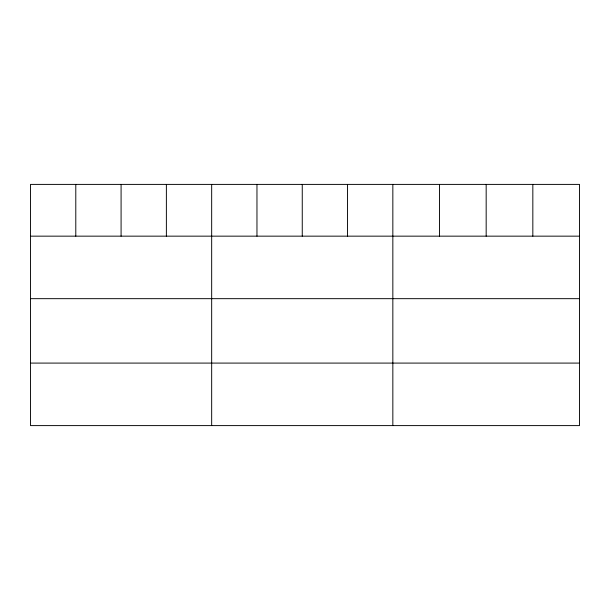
<?xml version="1.0" encoding="UTF-8"?>
<svg xmlns="http://www.w3.org/2000/svg" width="610" height="610" viewBox="0 0 610 610"><rect width="100%" height="100%" fill="white"/><g stroke="black" fill="none" stroke-linecap="round" stroke-linejoin="round"><path stroke-width="0.91" d="M579.5 236.154L579.5 425.605L30.5 425.605L30.5 184.395L579.5 184.395L579.5 236.154L30.5 236.154M30.5 298.671L579.5 298.671M30.5 363.087L579.5 363.087M532.835 184.395L532.835 236.154M486.17 184.395L486.17 236.154M439.505 184.395L439.505 236.154M392.84 184.395L392.84 425.605M347.548 184.395L347.548 236.154M302.255 184.395L302.255 236.154M256.962 184.395L256.962 236.154M211.67 184.395L211.67 425.605M166.377 184.395L166.377 236.154M121.085 184.395L121.085 236.154M75.793 184.395L75.793 236.154"/></g></svg>
